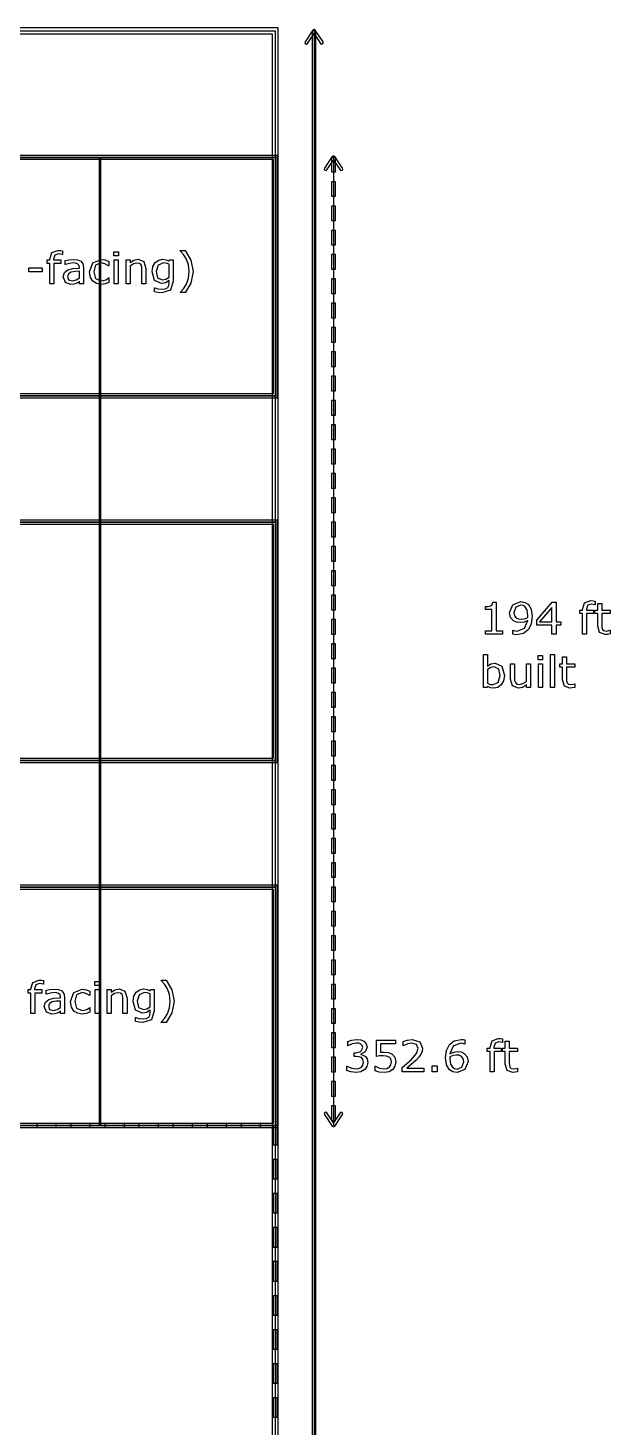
# Model space of a CAD drawing. Extents: x -3 to 198, y 3 to 612.
# Drawn here: x 57.5 to 89.1, y 231.7 to 307.8 of the extents above; entities that cross this region are included whole.
import ezdxf

# ---------------------------------------------------------------- set-up
doc = ezdxf.new("R2010")
doc.units = 0
doc.header["$MEASUREMENT"] = 0
doc.layers.add('Layer 1', color=7, linetype='Continuous')

msp = doc.modelspace()

# ---------------------------------------------------------------- linework, layer by layer
at = {"layer": 'Layer 1', "color": 7}
for points in [[(11.483006, 307.840781), (11.483006, 188.19656), (71.066891, 188.19656), (71.066891, 307.840781), (11.483006, 307.840781)], [(11.641652, 307.682137), (70.908244, 307.682137), (70.908244, 300.802979), (11.641652, 300.802979), (11.641652, 307.682137)], [(72.958762, 307.726058), (72.535533, 307.090953), (72.52384, 307.031315), (72.557758, 306.980886), (72.617399, 306.969191), (72.667829, 307.003111), (73.024908, 307.538998), (73.381992, 307.003111), (73.432421, 306.969192), (73.492061, 306.980886), (73.525979, 307.031315), (73.514286, 307.090953), (73.091054, 307.726058), (73.024908, 307.76155), (72.958762, 307.726058), (72.958762, 307.726058)], [(72.918972, 307.682137), (72.918972, 196.028111), (73.130844, 196.028111), (73.130844, 307.682137), (72.918972, 307.682137)], [(73.024908, 307.682137), (73.024908, 196.028111)], [(11.535715, 300.908918), (11.535715, 287.732473), (71.01418, 287.732473), (71.01418, 300.908918), (11.535715, 300.908918)], [(61.330546, 300.802979), (61.330546, 248.150962), (61.435966, 248.150962), (61.435966, 300.802979), (61.330546, 300.802979)], [(61.383256, 300.802979), (61.383256, 248.150962)], [(74.017094, 300.8469), (73.593865, 300.211795), (73.582172, 300.152157), (73.61609, 300.101728), (73.675731, 300.090033), (73.726161, 300.123953), (74.08324, 300.65984), (74.440324, 300.123953), (74.490753, 300.090034), (74.550393, 300.101728), (74.584311, 300.152157), (74.572618, 300.211795), (74.149386, 300.8469), (74.08324, 300.882392), (74.017094, 300.8469), (74.017094, 300.8469)], [(73.977304, 300.802979), (73.977304, 300.00923), (74.189176, 300.00923), (74.189176, 300.802979), (73.977304, 300.802979)], [(74.08324, 300.802979), (74.08324, 248.150962)], [(73.977304, 299.480064), (73.977304, 298.686315), (74.189176, 298.686315), (74.189176, 299.480064), (73.977304, 299.480064)], [(73.977304, 298.157149), (73.977304, 297.3634), (74.189176, 297.3634), (74.189176, 298.157149), (73.977304, 298.157149)], [(73.977304, 296.834234), (73.977304, 296.040485), (74.189176, 296.040485), (74.189176, 296.834234), (73.977304, 296.834234)], [(59.33545, 295.5214), (59.323835, 295.5214), (59.229654, 295.542302), (59.127334, 295.553943), (58.922698, 295.491158), (58.859909, 295.266765), (58.859909, 295.22258), (59.254072, 295.22258), (59.254072, 295.03888), (58.866886, 295.03888), (58.866886, 293.923821), (58.648296, 293.923821), (58.648296, 295.03888), (58.50063, 295.03888), (58.50063, 295.22258), (58.648296, 295.22258), (58.648296, 295.265601), (58.763403, 295.620221), (59.095941, 295.744628), (59.227328, 295.737749), (59.33546, 295.721345), (59.33545, 295.5214)], [(60.483055, 293.923821), (60.265626, 293.923821), (60.265626, 294.062171), (60.18656, 294.006371), (60.091218, 293.95057), (59.965644, 293.906385), (59.799375, 293.887864), (59.501719, 294.004122), (59.379635, 294.300614), (59.442421, 294.538976), (59.623806, 294.683148), (59.908671, 294.754082), (60.265626, 294.781996), (60.265626, 294.815704), (60.238882, 294.938947), (60.164468, 295.015702), (60.052848, 295.051738), (59.91681, 295.060999), (59.724961, 295.037715), (59.50637, 294.972602), (59.494755, 294.972602), (59.494755, 295.194666), (59.67963, 295.233031), (59.917985, 295.253933), (60.156342, 295.230649), (60.333076, 295.153894), (60.444698, 295.015543), (60.483068, 294.805094), (60.483055, 293.923821)], [(61.864363, 294.005207), (61.656237, 293.923821), (61.448111, 293.894743), (61.189986, 293.935436), (60.988837, 294.061034), (60.85745, 294.272647), (60.810939, 294.571467), (60.985347, 295.071423), (61.448111, 295.252795), (61.666701, 295.221415), (61.864363, 295.144686), (61.864363, 294.901667), (61.852721, 294.901667), (61.645759, 295.021417), (61.438795, 295.063274), (61.144626, 294.937703), (61.037658, 294.571467), (61.142303, 294.209862), (61.438795, 294.084264), (61.573671, 294.101727), (61.696919, 294.14705), (61.786449, 294.19822), (61.852721, 294.245898), (61.864363, 294.245898), (61.864363, 294.005207)], [(62.379448, 295.440014), (62.132952, 295.440014), (62.132952, 295.666735), (62.379448, 295.666735), (62.379448, 295.440014)], [(63.884005, 293.923821), (63.665414, 293.923821), (63.665414, 294.663304), (63.654937, 294.830732), (63.616567, 294.954001), (63.53285, 295.026074), (63.390999, 295.050415), (63.203801, 295.00623), (63.016604, 294.893438), (63.016604, 293.923821), (62.798013, 293.923821), (62.798013, 295.22258), (63.016604, 295.22258), (63.016604, 295.078408), (63.228217, 295.210938), (63.452623, 295.258616), (63.773533, 295.131881), (63.883991, 294.766782), (63.884005, 293.923821)], [(65.358332, 294.071485), (65.20834, 293.586636), (64.746741, 293.431988), (64.544428, 293.447069), (64.351417, 293.487788), (64.351417, 293.711017), (64.363059, 293.711017), (64.532815, 293.659847), (64.765357, 293.628467), (64.950232, 293.655216), (65.064177, 293.729617), (65.122314, 293.838916), (65.13975, 293.981923), (65.13975, 294.100536), (64.950229, 293.981923), (64.721172, 293.943559), (64.351427, 294.110987), (64.215389, 294.585384), (64.261898, 294.873727), (64.390961, 295.084176), (64.574669, 295.212076), (64.789773, 295.258589), (64.978132, 295.235306), (65.13975, 295.166726), (65.153693, 295.222527), (65.358332, 295.222527), (65.358332, 294.071485)], [(66.444311, 294.588903), (66.330363, 293.959857), (66.010617, 293.444793), (65.744354, 293.444793), (65.744354, 293.456435), (65.923413, 293.652941), (66.082705, 293.911068), (66.19665, 294.224996), (66.239672, 294.58893), (66.19665, 294.951699), (66.082705, 295.266791), (65.923413, 295.524919), (65.744354, 295.721398), (65.744354, 295.73304), (66.010617, 295.73304), (66.330363, 295.217949), (66.444311, 294.58893), (66.444311, 294.588903)], [(73.977304, 295.511319), (73.977304, 294.71757), (74.189176, 294.71757), (74.189176, 295.511319), (73.977304, 295.511319)], [(58.243659, 294.576097), (57.518122, 294.576097), (57.518122, 294.786547), (58.243659, 294.786547), (58.243659, 294.576097)], [(60.265626, 294.24357), (60.265626, 294.605175), (60.029594, 294.587713), (59.815655, 294.553978), (59.663337, 294.470264), (59.605203, 294.315642), (59.67264, 294.147023), (59.87844, 294.091223), (60.088892, 294.135408), (60.265626, 294.243543), (60.265626, 294.24357)], [(62.365494, 293.923821), (62.146903, 293.923821), (62.146903, 295.22258), (62.365494, 295.22258), (62.365494, 293.923821)], [(65.139739, 294.28077), (65.139739, 294.988873), (64.97696, 295.044674), (64.828132, 295.062136), (64.544428, 294.941222), (64.440946, 294.590094), (64.517686, 294.258704), (64.772321, 294.145938), (64.963008, 294.181975), (65.139739, 294.280796), (65.139739, 294.28077)], [(73.977304, 294.188404), (73.977304, 293.394655), (74.189176, 293.394655), (74.189176, 294.188404), (73.977304, 294.188404)], [(73.977304, 292.865489), (73.977304, 292.07174), (74.189176, 292.07174), (74.189176, 292.865489), (73.977304, 292.865489)], [(73.977304, 291.542574), (73.977304, 290.748825), (74.189176, 290.748825), (74.189176, 291.542574), (73.977304, 291.542574)], [(73.977304, 290.219659), (73.977304, 289.42591), (74.189176, 289.42591), (74.189176, 290.219659), (73.977304, 290.219659)], [(73.977304, 288.896744), (73.977304, 288.102995), (74.189176, 288.102995), (74.189176, 288.896744), (73.977304, 288.896744)], [(11.641652, 287.838412), (70.908244, 287.838412), (70.908244, 280.959254), (11.641652, 280.959254), (11.641652, 287.838412)], [(73.977304, 287.573829), (73.977304, 286.78008), (74.189176, 286.78008), (74.189176, 287.573829), (73.977304, 287.573829)], [(73.977304, 286.250914), (73.977304, 285.457165), (74.189176, 285.457165), (74.189176, 286.250914), (73.977304, 286.250914)], [(73.977304, 284.927999), (73.977304, 284.13425), (74.189176, 284.13425), (74.189176, 284.927999), (73.977304, 284.927999)], [(73.977304, 283.605084), (73.977304, 282.811335), (74.189176, 282.811335), (74.189176, 283.605084), (73.977304, 283.605084)], [(73.977304, 282.282169), (73.977304, 281.48842), (74.189176, 281.48842), (74.189176, 282.282169), (73.977304, 282.282169)], [(11.535715, 281.065193), (11.535715, 267.888748), (71.01418, 267.888748), (71.01418, 281.065193), (11.535715, 281.065193)], [(73.977304, 280.959254), (73.977304, 280.165505), (74.189176, 280.165505), (74.189176, 280.959254), (73.977304, 280.959254)], [(73.977304, 279.636339), (73.977304, 278.84259), (74.189176, 278.84259), (74.189176, 279.636339), (73.977304, 279.636339)], [(73.977304, 278.313424), (73.977304, 277.519675), (74.189176, 277.519675), (74.189176, 278.313424), (73.977304, 278.313424)], [(73.977304, 276.990509), (73.977304, 276.19676), (74.189176, 276.19676), (74.189176, 276.990509), (73.977304, 276.990509)], [(83.281116, 274.873845), (82.343966, 274.873845), (82.343966, 275.050586), (82.704407, 275.050586), (82.704407, 276.210968), (82.343966, 276.210968), (82.343966, 276.369109), (82.500932, 276.380751), (82.62767, 276.416787), (82.711384, 276.49005), (82.747428, 276.610965), (82.927649, 276.610965), (82.927649, 275.050613), (83.281116, 275.050613), (83.281116, 274.873845)], [(84.891482, 275.843542), (84.839158, 275.431956), (84.683356, 275.116864), (84.418254, 274.91221), (84.043859, 274.840137), (83.929913, 274.847016), (83.834571, 274.86686), (83.834571, 275.088951), (83.846186, 275.088951), (83.941531, 275.055217), (84.078731, 275.040135), (84.481032, 275.19362), (84.650788, 275.619175), (84.447313, 275.526148), (84.239187, 275.498261), (84.045012, 275.519163), (83.871766, 275.600549), (83.717125, 275.780756), (83.665965, 276.042376), (83.840373, 276.473752), (84.265928, 276.640016), (84.498473, 276.600487), (84.685671, 276.484203), (84.837986, 276.235389), (84.891471, 275.843542), (84.891482, 275.843542)], [(84.656612, 275.893548), (84.619406, 276.183055), (84.517086, 276.352811), (84.399651, 276.427238), (84.263613, 276.450522), (83.998514, 276.345879), (83.902008, 276.051716), (83.933401, 275.871482), (84.03921, 275.749403), (84.154317, 275.700561), (84.293845, 275.688919), (84.477552, 275.713261), (84.65196, 275.784169), (84.654342, 275.831847), (84.656723, 275.893469), (84.656612, 275.893548)], [(86.447198, 275.361022), (86.190238, 275.361022), (86.190238, 274.873845), (85.966996, 274.873845), (85.966996, 275.361022), (85.137978, 275.361022), (85.137978, 275.628462), (85.976299, 276.605144), (86.190238, 276.605144), (86.190238, 275.54705), (86.447198, 275.54705), (86.447198, 275.361022)], [(85.966996, 275.54705), (85.966996, 276.328417), (85.296106, 275.54705), (85.966996, 275.54705)], [(88.31336, 276.471424), (88.301745, 276.471424), (88.207564, 276.492326), (88.105245, 276.503967), (87.900606, 276.441182), (87.83782, 276.216789), (87.83782, 276.172604), (88.231983, 276.172604), (88.231983, 275.988904), (87.844797, 275.988904), (87.844797, 274.873845), (87.626207, 274.873845), (87.626207, 275.988904), (87.47854, 275.988904), (87.47854, 276.172604), (87.626207, 276.172604), (87.626207, 276.215625), (87.741313, 276.570245), (88.073852, 276.694652), (88.205239, 276.687773), (88.313371, 276.671369), (88.31336, 276.471424)], [(89.126101, 274.88546), (88.991225, 274.858737), (88.862164, 274.848154), (88.559857, 274.955125), (88.456375, 275.29813), (88.456375, 275.988798), (88.308709, 275.988798), (88.308709, 276.172498), (88.456375, 276.172498), (88.456375, 276.545719), (88.674966, 276.545719), (88.674966, 276.172498), (89.126101, 276.172498), (89.126101, 275.988798), (88.674966, 275.988798), (88.674966, 275.396952), (88.679623, 275.236509), (88.71218, 275.129538), (88.781942, 275.060932), (88.919142, 275.04003), (89.030764, 275.055111), (89.114481, 275.08186), (89.126096, 275.08186), (89.126101, 274.88546)], [(73.977304, 275.667594), (73.977304, 274.873845), (74.189176, 274.873845), (74.189176, 275.667594), (73.977304, 275.667594)], [(73.977304, 274.344679), (73.977304, 273.55093), (74.189176, 273.55093), (74.189176, 274.344679), (73.977304, 274.344679)], [(83.378784, 272.622693), (83.332276, 272.329694), (83.209028, 272.111096), (83.027643, 271.972745), (82.810217, 271.927396), (82.617203, 271.954119), (82.454424, 272.023889), (82.44048, 271.963432), (82.235841, 271.963432), (82.235841, 273.772624), (82.454432, 273.772624), (82.454432, 273.126142), (82.649768, 273.249411), (82.882313, 273.298227), (83.24508, 273.121512), (83.378792, 272.622693), (83.378784, 272.622693)], [(84.79614, 271.963432), (84.577546, 271.963432), (84.577546, 272.107603), (84.365933, 271.973909), (84.142691, 271.927396), (83.824107, 272.051803), (83.710159, 272.419229), (83.710159, 273.262191), (83.928752, 273.262191), (83.928752, 272.522708), (83.938039, 272.352951), (83.977573, 272.233174), (84.058961, 272.158774), (84.204302, 272.13549), (84.389174, 272.179676), (84.577533, 272.292467), (84.577533, 273.262164), (84.796126, 273.262164), (84.79614, 271.963432)], [(85.461214, 273.479625), (85.214718, 273.479625), (85.214718, 273.706346), (85.461214, 273.706346), (85.461214, 273.479625)], [(85.44727, 271.963432), (85.22868, 271.963432), (85.22868, 273.262191), (85.44727, 273.262191), (85.44727, 271.963432)], [(86.100719, 271.963432), (85.882128, 271.963432), (85.882128, 273.772624), (86.100719, 273.772624), (86.100719, 271.963432)], [(87.207626, 271.975074), (87.072752, 271.948351), (86.943691, 271.937767), (86.641384, 272.044738), (86.5379, 272.387744), (86.5379, 273.078411), (86.390236, 273.078411), (86.390236, 273.262111), (86.5379, 273.262111), (86.5379, 273.635332), (86.756493, 273.635332), (86.756493, 273.262111), (87.207626, 273.262111), (87.207626, 273.078411), (86.756493, 273.078411), (86.756493, 272.486566), (86.76115, 272.326122), (86.793707, 272.219151), (86.863469, 272.150545), (87.000672, 272.129643), (87.112291, 272.144724), (87.196008, 272.171474), (87.207623, 272.171474), (87.207626, 271.975074)], [(73.977304, 273.021764), (73.977304, 272.228015), (74.189176, 272.228015), (74.189176, 273.021764), (73.977304, 273.021764)], [(83.153217, 272.616873), (83.076477, 272.969191), (82.828819, 273.090106), (82.635809, 273.048249), (82.454424, 272.942442), (82.454424, 272.198302), (82.613716, 272.140173), (82.766031, 272.123769), (83.049736, 272.242382), (83.153217, 272.616767), (83.153217, 272.616873)], [(73.977304, 271.698849), (73.977304, 270.9051), (74.189176, 270.9051), (74.189176, 271.698849), (73.977304, 271.698849)], [(73.977304, 270.375934), (73.977304, 269.582185), (74.189176, 269.582185), (74.189176, 270.375934), (73.977304, 270.375934)], [(73.977304, 269.053019), (73.977304, 268.25927), (74.189176, 268.25927), (74.189176, 269.053019), (73.977304, 269.053019)], [(11.641652, 267.994687), (70.908244, 267.994687), (70.908244, 261.115529), (11.641652, 261.115529), (11.641652, 267.994687)], [(73.977304, 267.730104), (73.977304, 266.936355), (74.189176, 266.936355), (74.189176, 267.730104), (73.977304, 267.730104)], [(73.977304, 266.407189), (73.977304, 265.61344), (74.189176, 265.61344), (74.189176, 266.407189), (73.977304, 266.407189)], [(73.977304, 265.084274), (73.977304, 264.290525), (74.189176, 264.290525), (74.189176, 265.084274), (73.977304, 265.084274)], [(73.977304, 263.761359), (73.977304, 262.96761), (74.189176, 262.96761), (74.189176, 263.761359), (73.977304, 263.761359)], [(73.977304, 262.438444), (73.977304, 261.644695), (74.189176, 261.644695), (74.189176, 262.438444), (73.977304, 262.438444)], [(11.535715, 261.221468), (11.535715, 248.045023), (71.01418, 248.045023), (71.01418, 261.221468), (11.535715, 261.221468)], [(73.977304, 261.115529), (73.977304, 260.32178), (74.189176, 260.32178), (74.189176, 261.115529), (73.977304, 261.115529)], [(73.977304, 259.792614), (73.977304, 258.998865), (74.189176, 258.998865), (74.189176, 259.792614), (73.977304, 259.792614)], [(73.977304, 258.469699), (73.977304, 257.67595), (74.189176, 257.67595), (74.189176, 258.469699), (73.977304, 258.469699)], [(73.977304, 257.146784), (73.977304, 256.353035), (74.189176, 256.353035), (74.189176, 257.146784), (73.977304, 257.146784)], [(58.302396, 255.833976), (58.290781, 255.833976), (58.1966, 255.854878), (58.09428, 255.86652), (57.889641, 255.803734), (57.826856, 255.579341), (57.826856, 255.535156), (58.221018, 255.535156), (58.221018, 255.351456), (57.833833, 255.351456), (57.833833, 254.236371), (57.61524, 254.236371), (57.61524, 255.35143), (57.467576, 255.35143), (57.467576, 255.53513), (57.61524, 255.53513), (57.61524, 255.578151), (57.730349, 255.932771), (58.062888, 256.057178), (58.194274, 256.050299), (58.302407, 256.033895), (58.302396, 255.833976)], [(61.346394, 255.75259), (61.099898, 255.75259), (61.099898, 255.979312), (61.346394, 255.979312), (61.346394, 255.75259)], [(65.411268, 254.90148), (65.29732, 254.272434), (64.977574, 253.75737), (64.711311, 253.75737), (64.711311, 253.769012), (64.89037, 253.965517), (65.049662, 254.223645), (65.163607, 254.537572), (65.206629, 254.901506), (65.163607, 255.264276), (65.049662, 255.579368), (64.89037, 255.837495), (64.711311, 256.033974), (64.711311, 256.045616), (64.977574, 256.045616), (65.29732, 255.530526), (65.411268, 254.901506), (65.411268, 254.90148)], [(73.977304, 255.823869), (73.977304, 255.03012), (74.189176, 255.03012), (74.189176, 255.823869), (73.977304, 255.823869)], [(59.450001, 254.236397), (59.232572, 254.236397), (59.232572, 254.374748), (59.153507, 254.318947), (59.058164, 254.263147), (58.93259, 254.218961), (58.766321, 254.200441), (58.468665, 254.316698), (58.346581, 254.61319), (58.409367, 254.851553), (58.590752, 254.995724), (58.875618, 255.066659), (59.232572, 255.094572), (59.232572, 255.12828), (59.205828, 255.251523), (59.131414, 255.328279), (59.019794, 255.364315), (58.883756, 255.373575), (58.691907, 255.350292), (58.473317, 255.285178), (58.461701, 255.285178), (58.461701, 255.507243), (58.646573, 255.545607), (58.884931, 255.566509), (59.123289, 255.543226), (59.300022, 255.46647), (59.411644, 255.32812), (59.450014, 255.117671), (59.450001, 254.236397)], [(59.232572, 254.556146), (59.232572, 254.917752), (58.99654, 254.900289), (58.782598, 254.866555), (58.630283, 254.782841), (58.572146, 254.628218), (58.639586, 254.4596), (58.845386, 254.403799), (59.055838, 254.447984), (59.232572, 254.55612), (59.232572, 254.556146)], [(60.831309, 254.317783), (60.623183, 254.236397), (60.415057, 254.20732), (60.156932, 254.248013), (59.955783, 254.37361), (59.824394, 254.585224), (59.777885, 254.884044), (59.952293, 255.384), (60.415057, 255.565371), (60.633647, 255.533992), (60.831309, 255.457263), (60.831309, 255.214243), (60.819694, 255.214243), (60.612732, 255.333994), (60.405767, 255.375851), (60.111599, 255.25028), (60.00463, 254.884044), (60.109273, 254.522438), (60.405767, 254.396841), (60.540644, 254.414303), (60.663892, 254.459626), (60.753419, 254.510796), (60.819694, 254.558474), (60.831309, 254.558474), (60.831309, 254.317783)], [(61.332451, 254.236397), (61.11386, 254.236397), (61.11386, 255.535156), (61.332451, 255.535156), (61.332451, 254.236397)], [(62.850961, 254.236397), (62.632371, 254.236397), (62.632371, 254.97588), (62.62192, 255.143309), (62.58355, 255.266578), (62.499833, 255.33865), (62.357982, 255.362992), (62.170785, 255.318807), (61.983587, 255.206015), (61.983587, 254.236371), (61.764996, 254.236371), (61.764996, 255.53513), (61.983587, 255.53513), (61.983587, 255.390958), (62.1952, 255.523488), (62.419606, 255.571166), (62.740517, 255.444431), (62.850975, 255.079332), (62.850961, 254.236397)], [(64.325287, 254.384061), (64.175297, 253.899213), (63.713698, 253.744564), (63.511384, 253.759645), (63.318374, 253.800365), (63.318374, 254.023593), (63.330015, 254.023593), (63.499772, 253.972423), (63.732314, 253.941043), (63.917186, 253.967793), (64.031134, 254.042194), (64.089268, 254.151493), (64.106704, 254.2945), (64.106704, 254.413112), (63.917181, 254.2945), (63.688126, 254.256135), (63.318382, 254.423563), (63.182344, 254.897961), (63.228852, 255.186303), (63.357913, 255.396753), (63.541624, 255.524652), (63.756727, 255.571166), (63.945086, 255.547882), (64.106704, 255.479303), (64.120648, 255.535103), (64.325284, 255.535103), (64.325287, 254.384061)], [(64.106696, 254.593346), (64.106696, 255.30145), (63.943917, 255.35725), (63.795089, 255.374713), (63.511384, 255.253798), (63.407903, 254.90267), (63.484643, 254.57128), (63.739278, 254.458515), (63.929963, 254.494551), (64.106696, 254.593373), (64.106696, 254.593346)], [(73.977304, 254.500954), (73.977304, 253.707205), (74.189176, 253.707205), (74.189176, 254.500954), (73.977304, 254.500954)], [(73.977304, 253.178039), (73.977304, 252.38429), (74.189176, 252.38429), (74.189176, 253.178039), (73.977304, 253.178039)], [(75.819307, 251.89505), (75.911162, 251.769478), (75.947206, 251.574137), (75.904185, 251.356703), (75.783263, 251.184618), (75.577462, 251.063703), (75.319337, 251.025339), (75.035636, 251.060211), (74.806581, 251.134638), (74.806581, 251.377631), (74.824017, 251.377631), (75.056561, 251.269496), (75.314686, 251.226475), (75.470488, 251.250816), (75.604203, 251.322915), (75.683266, 251.435681), (75.71001, 251.591493), (75.679779, 251.744978), (75.598388, 251.841472), (75.471653, 251.890314), (75.311196, 251.904336), (75.206554, 251.904336), (75.206554, 252.09735), (75.287942, 252.09735), (75.569321, 252.170613), (75.675127, 252.386883), (75.648386, 252.496182), (75.573972, 252.574075), (75.467001, 252.615932), (75.33794, 252.627574), (75.10307, 252.588045), (74.868202, 252.476418), (74.856587, 252.476418), (74.856587, 252.719437), (75.076342, 252.793864), (75.343766, 252.828737), (75.567008, 252.805453), (75.741416, 252.731026), (75.868151, 252.596168), (75.911173, 252.411304), (75.808853, 252.158971), (75.569334, 252.024113), (75.569334, 252.007709), (75.697233, 251.96818), (75.819317, 251.894944), (75.819307, 251.89505)], [(77.47153, 251.611337), (77.427347, 251.379959), (77.306425, 251.193931), (77.106437, 251.06836), (76.839012, 251.025339), (76.565772, 251.055554), (76.343694, 251.126489), (76.343694, 251.37181), (76.359966, 251.37181), (76.583208, 251.268332), (76.834356, 251.226475), (76.993648, 251.249758), (77.132011, 251.331144), (77.208751, 251.450921), (77.235492, 251.612528), (77.2041, 251.763684), (77.119221, 251.862506), (76.971555, 251.924127), (76.778544, 251.942648), (76.580882, 251.928625), (76.418103, 251.900738), (76.418103, 252.792542), (77.459899, 252.792542), (77.459899, 252.589051), (76.642506, 252.589051), (76.642506, 252.128623), (76.744826, 252.135503), (76.835517, 252.138148), (77.082013, 252.113807), (77.276188, 252.030066), (77.420365, 251.864966), (77.471524, 251.611496), (77.47153, 251.611337)], [(78.999343, 251.061375), (77.827322, 251.061375), (77.827322, 251.304394), (78.071493, 251.51368), (78.300547, 251.721801), (78.606342, 252.064806), (78.688897, 252.340369), (78.599368, 252.550819), (78.351707, 252.627548), (78.122652, 252.590347), (77.881969, 252.476391), (77.870354, 252.476391), (77.870354, 252.720575), (78.090106, 252.794976), (78.357533, 252.82871), (78.774947, 252.699646), (78.926101, 252.351984), (78.900516, 252.16712), (78.827266, 252.005513), (78.720295, 251.863644), (78.572629, 251.709021), (78.315668, 251.471823), (78.068011, 251.260209), (78.999348, 251.260209), (78.999343, 251.061375)], [(81.405006, 251.622979), (81.230598, 251.191603), (80.805043, 251.025339), (80.572501, 251.064867), (80.387628, 251.182289), (80.232985, 251.438088), (80.179502, 251.821787), (80.228336, 252.229906), (80.386464, 252.546162), (80.650402, 252.750817), (81.027123, 252.825218), (81.142232, 252.819397), (81.236411, 252.798495), (81.236411, 252.57643), (81.224796, 252.57643), (81.125963, 252.608974), (80.992251, 252.625378), (80.59344, 252.468427), (80.420193, 252.046365), (80.612042, 252.135873), (80.831797, 252.167279), (81.025969, 252.146377), (81.199216, 252.064991), (81.352695, 251.885921), (81.405016, 251.623164), (81.405006, 251.622979)], [(83.285122, 252.659007), (83.273507, 252.659007), (83.179328, 252.679909), (83.077009, 252.69155), (82.87237, 252.628765), (82.809584, 252.404372), (82.809584, 252.360186), (83.203744, 252.360186), (83.203744, 252.176487), (82.816559, 252.176487), (82.816559, 251.061375), (82.597968, 251.061375), (82.597968, 252.176434), (82.450304, 252.176434), (82.450304, 252.360134), (82.597968, 252.360134), (82.597968, 252.403155), (82.713078, 252.757775), (83.045616, 252.882182), (83.177003, 252.875303), (83.285135, 252.858899), (83.285122, 252.659007)], [(84.097863, 251.073043), (83.962986, 251.04632), (83.833925, 251.035737), (83.531618, 251.142708), (83.428137, 251.485713), (83.428137, 252.176381), (83.280471, 252.176381), (83.280471, 252.360081), (83.428137, 252.360081), (83.428137, 252.733301), (83.646727, 252.733301), (83.646727, 252.360081), (84.097863, 252.360081), (84.097863, 252.176381), (83.646727, 252.176381), (83.646727, 251.584535), (83.651384, 251.424092), (83.683938, 251.317121), (83.753701, 251.248515), (83.890903, 251.227612), (84.002523, 251.242694), (84.08624, 251.269443), (84.097855, 251.269443), (84.097863, 251.073043)], [(81.168974, 251.613718), (81.136417, 251.792788), (81.031774, 251.916031), (80.913175, 251.964873), (80.777137, 251.976515), (80.593429, 251.953231), (80.419021, 251.881133), (80.415529, 251.831153), (80.41447, 251.77186), (80.451679, 251.481162), (80.556321, 251.313734), (80.671431, 251.238169), (80.807469, 251.214886), (81.07257, 251.3172), (81.169074, 251.613692), (81.168974, 251.613718)], [(73.977304, 251.855124), (73.977304, 251.061375), (74.189176, 251.061375), (74.189176, 251.855124), (73.977304, 251.855124)], [(79.726041, 251.061375), (79.448152, 251.061375), (79.448152, 251.392739), (79.726041, 251.392739), (79.726041, 251.061375)], [(73.977304, 250.532209), (73.977304, 249.73846), (74.189176, 249.73846), (74.189176, 250.532209), (73.977304, 250.532209)], [(73.616084, 248.852213), (73.582166, 248.801784), (73.593859, 248.742146), (74.017089, 248.107041), (74.083235, 248.071549), (74.14938, 248.107041), (74.57261, 248.742146), (74.584303, 248.801784), (74.550385, 248.852213), (74.490745, 248.863907), (74.440316, 248.829988), (74.08324, 248.294101), (73.726156, 248.829988), (73.675725, 248.863908), (73.616084, 248.852213), (73.616084, 248.852213)], [(73.977304, 249.209294), (73.977304, 248.415545), (74.189176, 248.415545), (74.189176, 249.209294), (73.977304, 249.209294)], [(57.943677, 248.256901), (57.943677, 248.045023), (59.002009, 248.045023), (59.002009, 248.256901), (57.943677, 248.256901)], [(59.795758, 248.256901), (59.795758, 248.045023), (60.85409, 248.045023), (60.85409, 248.256901), (59.795758, 248.256901)], [(61.647839, 248.256901), (61.647839, 248.045023), (62.706171, 248.045023), (62.706171, 248.256901), (61.647839, 248.256901)], [(63.49992, 248.256901), (63.49992, 248.045023), (64.558252, 248.045023), (64.558252, 248.256901), (63.49992, 248.256901)], [(65.352001, 248.256901), (65.352001, 248.045023), (66.410333, 248.045023), (66.410333, 248.256901), (65.352001, 248.256901)], [(67.204082, 248.256901), (67.204082, 248.045023), (68.262414, 248.045023), (68.262414, 248.256901), (67.204082, 248.256901)], [(69.056163, 248.256901), (69.056163, 248.045023), (70.114495, 248.045023), (70.114495, 248.256901), (69.056163, 248.256901)], [(70.802308, 248.150962), (70.802308, 247.09263), (71.01418, 247.09263), (71.01418, 248.150962), (70.802308, 248.150962)], [(70.802308, 246.298881), (70.802308, 245.240549), (71.01418, 245.240549), (71.01418, 246.298881), (70.802308, 246.298881)], [(70.802308, 244.4468), (70.802308, 243.388468), (71.01418, 243.388468), (71.01418, 244.4468), (70.802308, 244.4468)], [(70.802308, 242.594719), (70.802308, 241.536387), (71.01418, 241.536387), (71.01418, 242.594719), (70.802308, 242.594719)], [(70.802308, 240.742638), (70.802308, 239.684306), (71.01418, 239.684306), (71.01418, 240.742638), (70.802308, 240.742638)], [(70.802308, 238.890557), (70.802308, 237.832225), (71.01418, 237.832225), (71.01418, 238.890557), (70.802308, 238.890557)], [(70.802308, 237.038476), (70.802308, 235.980144), (71.01418, 235.980144), (71.01418, 237.038476), (70.802308, 237.038476)], [(70.802308, 235.186395), (70.802308, 234.128063), (71.01418, 234.128063), (71.01418, 235.186395), (70.802308, 235.186395)], [(70.802308, 233.334314), (70.802308, 232.275982), (71.01418, 232.275982), (71.01418, 233.334314), (70.802308, 233.334314)]]:
    msp.add_lwpolyline(points, dxfattribs=at)
for points in [[(11.800298, 307.523493), (70.749597, 307.523493), (70.749597, 188.513848), (11.800298, 188.513848), (11.800298, 307.523493)], [(11.641652, 300.802979), (70.908244, 300.802979), (70.908244, 287.838412), (11.641652, 287.838412), (11.641652, 300.802979)], [(11.747589, 300.69704), (70.802308, 300.69704), (70.802308, 287.944351), (11.747589, 287.944351), (11.747589, 300.69704)], [(11.641652, 280.959254), (70.908244, 280.959254), (70.908244, 267.994687), (11.641652, 267.994687), (11.641652, 280.959254)], [(11.747589, 280.853315), (70.802308, 280.853315), (70.802308, 268.100626), (11.747589, 268.100626), (11.747589, 280.853315)], [(11.641652, 261.115529), (70.908244, 261.115529), (70.908244, 248.150962), (11.641652, 248.150962), (11.641652, 261.115529)], [(11.747589, 261.00959), (70.802308, 261.00959), (70.802308, 248.256901), (11.747589, 248.256901), (11.747589, 261.00959)], [(11.641652, 248.150962), (70.908244, 248.150962), (70.908244, 202.11352), (11.641652, 202.11352), (11.641652, 248.150962)]]:
    msp.add_lwpolyline(points, close=True, dxfattribs=at)

doc.saveas('drawing.dxf')
